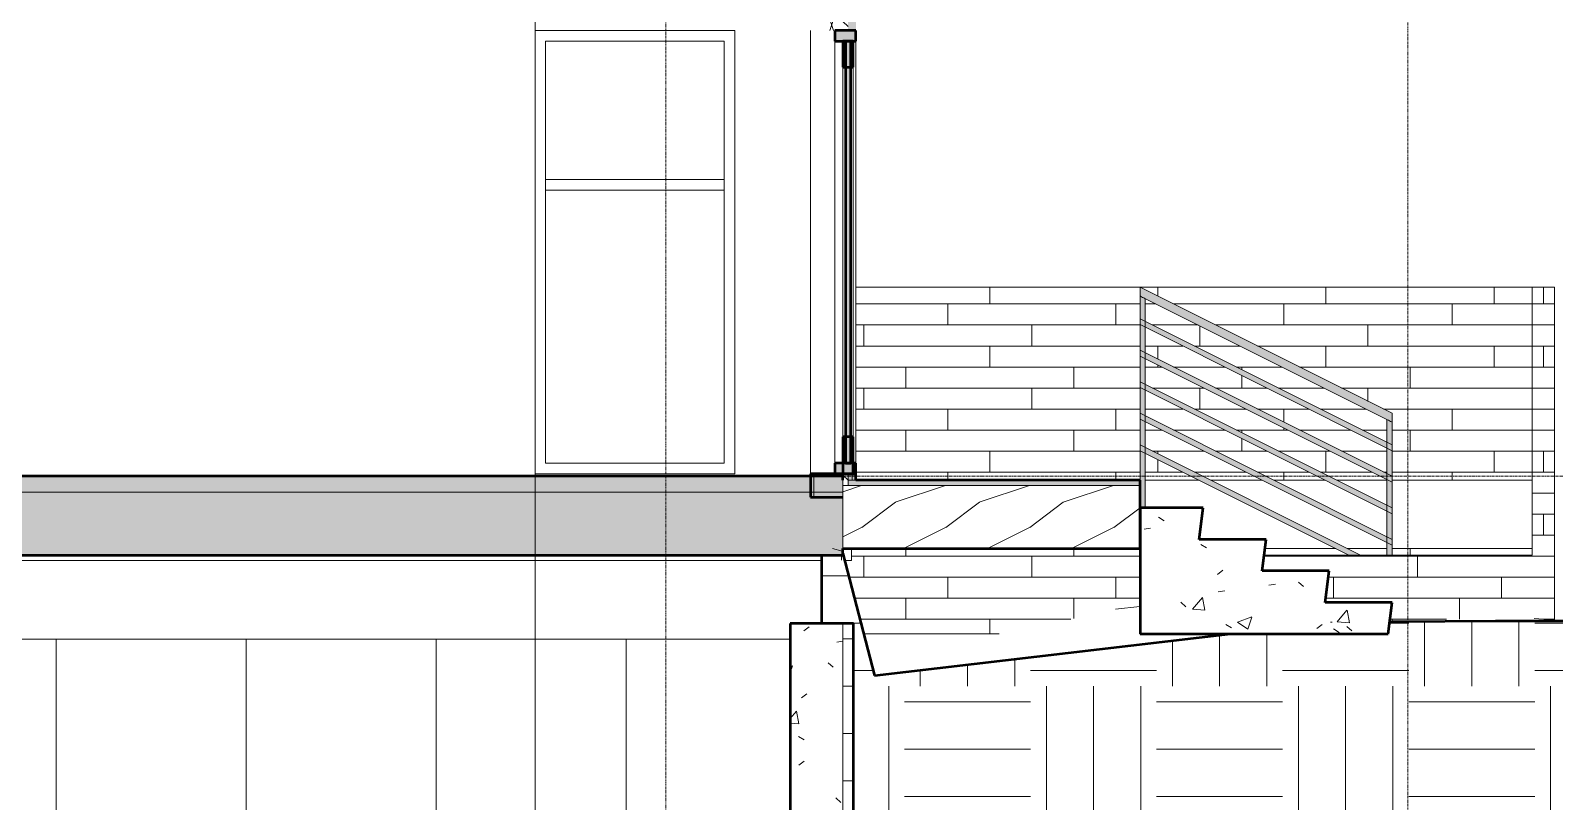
# Model space of a CAD drawing. Header units: inches. Extents: x 9661 to 16493, y -360 to 681.
# Drawn here: x 14634.7 to 14924.9, y -61.9 to 84.9 of the extents above; entities that cross this region are included whole.
import ezdxf

# ---------------------------------------------------------------- set-up
doc = ezdxf.new("R2010")
doc.units = ezdxf.units.IN
doc.header["$MEASUREMENT"] = 0
doc.linetypes.add('Dash Dot 3_16_', pattern=[0.3125, 0.1875, -0.0625, 0, -0.0625])
doc.linetypes.add('Grid Line 1_2_', pattern=[0.875, 0.5, -0.125, 0.125, -0.125])
for name, color, linetype, lineweight in [('0-4', 90, 'Continuous', 5), ('A-ANNO-SYMB-1', 150, 'Dash Dot 3_16_', 9), ('A-FLOR-3', 55, 'Continuous', 13), ('A-FLOR-4', 8, 'Continuous', 5), ('A-FLOR-9', 192, 'Continuous', 50), ('A-FLOR-HRAL', 11, 'Continuous', 9), ('A-FLOR-LEVL-1', 51, 'Grid Line 1_2_', 9), ('A-FLOR-MCUT', 51, 'Continuous', 13), ('A-FLOR-PATT-2', 8, 'Continuous', 9), ('A-GLAZ-1', 55, 'Continuous', 13), ('A-GLAZ-2', 254, 'Continuous', 13), ('A-GLAZ-3', 10, 'Continuous', 13), ('A-GLAZ-4', 151, 'Continuous', 50), ('A-WALL', 113, 'Continuous', 13), ('A-WALL-2', 55, 'Continuous', 13), ('A-WALL-5', 8, 'Continuous', 5), ('A-WALL-6', 254, 'Continuous', 13), ('A-WALL-8', 113, 'Continuous', 50), ('A-WALL-PATT-3', 135, 'Continuous', 9), ('A-WALL-PATT-5', 111, 'Continuous', 9), ('C-TOPO', 7, 'Continuous', 9), ('C-TOPO-1', 7, 'Continuous', 50), ('C-TOPO-2', 135, 'Continuous', 9), ('G-ANNO-SYMB-1', 111, 'Continuous', 9), ('S-FNDN-4', 32, 'Continuous', 50), ('S-STRS', 31, 'Continuous', 9), ('S-STRS-4', 31, 'Continuous', 50)]:
    doc.layers.add(name, color=color, linetype=linetype, lineweight=lineweight)
pattern_1 = [(0, (3257.106, 59.024), (24, 24), [24, -24]), (0, (3257.106, 68.024), (24, 24), [24, -24]), (0, (3257.106, 77.024), (24, 24), [24, -24]), (90, (3260.106, 80.024), (-24, 24), [24, -24]), (90, (3269.106, 80.024), (-24, 24), [24, -24]), (90, (3278.106, 80.024), (-24, 24), [24, -24])]
pattern_2 = [(0, (14922.7758, 0.8), (0, 4), []), (90, (14922.776, 0.8), (-8, 8), [4, -28]), (90, (14938.776, 4.8), (-8, 8), [4, -28])]
pattern_3 = [(50, (14217.158, 59.024), (27.5427, -2.4099), [2.88, -31.68]), (355, (14217.158, 59.024), (-5.32784, 28.88427), [2.304, -25.344]), (100.451, (14219.454, 58.823), (22.2153, 26.4739), [2.448, -26.924]), (46.184, (14217.158, 66.704), (40.9819, -6.3564), [4.32, -47.52]), (96.636, (14220.574, 66.175), (35.8907, 37.4062), [3.671, -40.386]), (351.184, (14217.158, 66.704), (35.891, 37.4062), [3.456, -38.016]), (21, (14220.998, 64.784), (22.92104, -15.46073), [2.88, -31.68]), (326, (14220.998, 64.784), (9.3435, 27.84574), [2.304, -25.344]), (71.451, (14222.908, 63.496), (32.26477, 12.3844), [2.448, -26.924]), (37.5, (14217.158, 59.024), (0.466855, 12.78271), [1.267, -23.77, 1.267, -24.461, -25.44]), (37.5, (14217.158, 59.024), (0.466855, 12.78271), [-50.765, 1.267, -24.173]), (7.5, (14217.158, 59.024), (10.10159, 15.14509), [1.267, -13.402, 1.267, -23.194, -9.696]), (7.5, (14217.158, 59.024), (10.10159, 15.14509), [-39.13, 1.267, -8.429]), (327.5, (14208.595, 59.024), (20.49916, -0.86578), [1.267, -8.333, 1.267, -28.685, -39.744]), (327.5, (14208.595, 59.024), (20.49916, -0.86578), [-39.552, 1.267, -38.477]), (317.5, (14204.755, 59.024), (22.39478, 3.8443), [1.267, -11.213, 1.267, -18.624, -28.224]), (317.5, (14204.755, 59.024), (22.39478, 3.8443), [-32.371, 1.267, -26.957])]

# ---------------------------------------------------------------- blocks, each defined once
blk = doc.blocks.new('CTR  - Topography_rvt-2-BUILDING SECTION - NORTH_SOUTH - LOOKING WEST')
at = {"layer": 'C-TOPO'}
h = blk.add_hatch(dxfattribs=at)
h.set_pattern_fill('FP_52', color=256, style=0, pattern_type=2)
h.set_pattern_definition(pattern_1)
h.paths.add_polyline_path([(3832.14, -206.49), (3933.92, -206.49), (3933.92, -27.7), (3933.46, -27.72), (3933.17, -30), (3903.15, -30), (3835.36, -37.94), (3829.32, -14.7), (3829.32, -15), (3825.32, -15), (3825.32, -28), (3831.32, -28.01), (3831.32, -158), (3837.32, -158), (3837.32, -170), (3825.32, -170), (3825.32, -206.49), (3830.11, -206.49)], flags=0)
h = blk.add_hatch(dxfattribs=at)
h.set_pattern_fill('FP_52', color=256, style=0, pattern_type=2)
h.set_pattern_definition(pattern_1)
h.paths.add_polyline_path([(4003.32, -206.49), (4064.23, -206.49), (4064.23, -29.13), (4025.45, -29.95), (3992.16, -30), (3968.27, -27.6), (3953.6, -27.6), (3933.92, -27.72), (3933.92, -206.49), (3997.35, -206.49)], flags=0)
at = {"layer": 'C-TOPO-1'}
for p, q in [((3829.32, -14.7), (3835.37, -37.94)), ((3933.46, -27.7), (3933.92, -27.7)), ((3934.11, -27.69), (3933.92, -27.7)), ((3934.35, -27.72), (3934.11, -27.69)), ((3953.6, -27.6), (3934.35, -27.72)), ((3968.27, -27.6), (3953.6, -27.6)), ((3835.37, -37.94), (3903.15, -30))]:
    blk.add_line(p, q, dxfattribs=at)
at = {"layer": 'C-TOPO-1', "flags": 128}
blk.add_lwpolyline([(3825.32, -28), (3825.32, -22.9), (3825.32, -15)], dxfattribs=at)
blk.add_lwpolyline([(3825.32, -28), (3825.32, -22.9), (3825.32, -15)], dxfattribs=at)
at = {"layer": 'C-TOPO-2'}
for p, q in [((3827.36, -13.75), (3829.21, -14.26)), ((3825.32, -22.9), (3825.32, -15)), ((3825.32, -22.9), (3825.32, -15)), ((3835.37, -37.94), (3829.32, -14.7)), ((3825.32, -28), (3825.32, -22.9)), ((3825.32, -28), (3825.32, -22.9)), ((3881.24, -25.27), (3885.85, -24.8)), ((3922.52, -27.75), (3922.18, -27.77)), ((3933.46, -27.7), (3933.92, -27.7)), ((3933.92, -27.25), (3933.92, -27.7)), ((3933.92, -27.25), (3933.92, -27.7)), ((3934.11, -27.69), (3933.92, -27.7)), ((3934.11, -27.69), (3934.35, -27.72)), ((3953.6, -27.6), (3934.35, -27.72)), ((3953.6, -27.6), (3968.27, -27.6)), ((3960.97, -27.05), (3968.27, -27.6)), ((3835.37, -37.94), (3903.15, -30))]:
    blk.add_line(p, q, dxfattribs=at)
blk = doc.blocks.new('CTR - 1st Phase - Common Walls_rvt-2-BUILDING SECTION - NORTH_SOUTH - LOOKING WEST')
at = {"layer": 'A-WALL-PATT-3'}
h = blk.add_hatch(dxfattribs=at)
h.set_pattern_fill('FP_53', color=256, style=0, pattern_type=2)
h.set_pattern_definition([(90, (3819.324, -152), (-36.188, 2e-15), [])])
h.paths.add_polyline_path([(3801.83, -152), (3819.32, -152), (3819.32, -31), (3493.32, -31), (3493.32, -51.21), (3492.54, -52), (3489.32, -52), (3489.32, -151.75), (3515.02, -151.75), (3515.02, -65), (3557.02, -65), (3557.02, -151.75), (3617.52, -151.75), (3617.52, -65), (3659.52, -65), (3659.52, -151.75), (3738.52, -151.75), (3738.52, -65), (3780.52, -65.04), (3780.52, -151.75), (3801.83, -151.75)], flags=0)
h.paths.add_polyline_path([(3144.82, -151.75), (3146.32, -151.75), (3146.32, -52), (3143.11, -52), (3142.32, -51.21), (3142.32, -31), (2839.32, -31), (2839.32, -51.21), (2838.54, -52), (2835.32, -52), (2835.32, -151.75), (2861.02, -151.75), (2861.02, -65), (2903.02, -65), (2903.02, -151.75), (2970.02, -151.75), (2970.02, -65), (3012.02, -65), (3012.02, -151.75), (3079.02, -151.75), (3079.02, -65), (3121.02, -65), (3121.02, -151.75), (3133.51, -151.75)], flags=0)
h.paths.add_polyline_path([(3162.32, -151.75), (3188.02, -151.75), (3188.02, -65), (3230.02, -65), (3230.02, -151.75), (3297.02, -151.75), (3297.02, -65), (3339.02, -65), (3339.02, -151.75), (3406.02, -151.75), (3406.02, -65), (3448.02, -65), (3448.02, -151.75), (3473.32, -151.75), (3473.32, -52), (3470.11, -52), (3469.32, -51.21), (3469.32, -31), (3166.32, -31), (3166.32, -51.21), (3165.54, -52), (3162.32, -52), (3162.32, -118.98)], flags=0)
blk = doc.blocks.new('_THE_ WINDOW _ DOOR - Door - 1st Floor-V34-BUILDING SECTION - NORTH_SOUTH - LOOKING WEST')
at = {"layer": 'A-GLAZ-2'}
h = blk.add_hatch(color=256, dxfattribs=at)
h.paths.add_polyline_path([(3831.32, 0.5), (3831.82, 0.5), (3831.82, 2.5), (3831.32, 2.5), (3831.32, 0.75)], flags=0)
h.paths.add_polyline_path([(3829.32, 0.5), (3829.32, 2.5), (3827.82, 2.5), (3827.82, 0.5), (3829.19, 0.5)], flags=0)
h.paths.add_polyline_path([(3831.01, 82.87), (3831.82, 82.87), (3831.82, 84.87), (3827.82, 84.87), (3827.82, 82.87), (3830.82, 82.87)], flags=0)
h = blk.add_hatch(color=256, dxfattribs=at)
h.paths.add_polyline_path([(3830.82, 0.5), (3831.32, 0.5), (3831.32, 7.5), (3830.82, 7.5), (3830.81, 2.5), (3829.82, 2.5), (3829.82, 7.5), (3829.32, 7.5), (3829.32, 0.5), (3830.81, 0.5)], flags=0)
h.paths.add_polyline_path([(3829.32, 77.87), (3829.82, 77.87), (3829.82, 82.87), (3829.32, 82.87)], flags=0)
h.paths.add_polyline_path([(3831.32, 77.87), (3831.32, 82.87), (3830.82, 82.87), (3830.82, 77.87)], flags=0)
at = {"layer": 'A-GLAZ-3'}
blk.add_hatch(color=256, dxfattribs=at).paths.add_polyline_path([(3830.81, 2.5), (3830.82, 2.5), (3830.82, 82.87), (3829.82, 82.87), (3829.82, 2.5)], flags=0)
at = {"layer": 'A-GLAZ-1'}
for p, q in [((3827.82, 2.5), (3827.82, 82.87)), ((3831.82, 82.87), (3831.82, 2.5)), ((3829.32, 7.5), (3829.32, 77.87)), ((3831.32, 77.87), (3831.32, 7.5))]:
    blk.add_line(p, q, dxfattribs=at)
at = {"layer": 'A-GLAZ-4'}
for p, q in [((3827.82, 84.87), (3827.82, 82.87)), ((3831.82, 84.87), (3827.82, 84.87)), ((3831.82, 82.87), (3831.82, 84.87)), ((3827.82, 82.87), (3831.82, 82.87)), ((3831.32, 82.87), (3829.32, 82.87)), ((3829.32, 82.87), (3829.32, 77.87)), ((3830.82, 82.87), (3829.82, 82.87)), ((3829.82, 82.87), (3829.82, 2.5)), ((3830.82, 2.5), (3830.82, 82.87)), ((3831.32, 77.87), (3831.32, 82.87)), ((3829.32, 77.87), (3831.32, 77.87)), ((3831.32, 7.5), (3829.32, 7.5)), ((3829.32, 7.5), (3829.32, 0.5)), ((3831.32, 0.5), (3831.32, 7.5)), ((3827.82, 2.5), (3827.82, 0.5)), ((3831.82, 2.5), (3827.82, 2.5)), ((3827.82, 0.5), (3831.82, 0.5)), ((3829.32, 0.5), (3831.32, 0.5)), ((3829.82, 2.5), (3830.82, 2.5)), ((3831.82, 0.5), (3831.82, 2.5))]:
    blk.add_line(p, q, dxfattribs=at)
blk = doc.blocks.new('_THE_ WINDOW _ DOOR - Window - 1st Floor-2480458-BUILDING SECTION - NORTH_SOUTH - LOOKING WEST')
at = {"layer": 'A-GLAZ-1'}
for p, q in [((3369.4, 82.87), (3403.42, 82.87)), ((3369.4, 2.5), (3369.4, 82.87)), ((3403.42, 82.87), (3403.42, 2.5)), ((3369.4, 56.5), (3369.4, 54.5)), ((3403.42, 56.5), (3369.4, 56.5)), ((3403.42, 54.5), (3403.42, 56.5)), ((3369.4, 54.5), (3403.42, 54.5)), ((3403.42, 2.5), (3369.4, 2.5))]:
    blk.add_line(p, q, dxfattribs=at)
blk = doc.blocks.new('Railing - 1_-1411118-BUILDING SECTION - NORTH_SOUTH - LOOKING WEST')
at = {"layer": 'A-FLOR-HRAL'}
h = blk.add_hatch(color=256, dxfattribs=at)
h.paths.add_polyline_path([(3885.94, -6), (3886.42, -6), (3886.42, 5.19), (3886.35, 5.08), (3886.14, 5.01), (3885.95, 4.89), (3885.93, 4.88), (3885.92, -6)], flags=0)
h.paths.add_polyline_path([(3886.42, 5.19), (3886.42, 11.19), (3886.33, 11.08), (3886.11, 10.99), (3885.95, 10.89), (3885.93, 10.88), (3885.95, 5.97), (3886.13, 5.67), (3886.42, 5.19)], flags=0)
h.paths.add_polyline_path([(3886.42, 11.19), (3886.42, 17.19), (3886.3, 17.08), (3886.17, 17.03), (3885.93, 16.88), (3885.97, 11.93), (3886.42, 11.19)], flags=0)
h.paths.add_polyline_path([(3886.42, 17.19), (3886.42, 23.19), (3886.35, 23.08), (3886.17, 23.03), (3885.93, 22.88), (3885.97, 17.93), (3886.42, 17.19)], flags=0)
h.paths.add_polyline_path([(3886.42, 23.19), (3886.42, 29.19), (3886.35, 29.08), (3886.17, 29.03), (3885.93, 28.88), (3885.97, 23.93), (3886.42, 23.19)], flags=0)
h.paths.add_polyline_path([(3886.42, 29.19), (3886.42, 34.07), (3885.94, 34.32), (3885.98, 29.93), (3886.42, 29.19)], flags=0)
h = blk.add_hatch(color=256, dxfattribs=at)
h.paths.add_polyline_path([(3886.92, -6), (3886.89, 4.42), (3886.71, 4.72), (3886.42, 5.19), (3886.42, -6), (3886.91, -6)], flags=0)
h.paths.add_polyline_path([(3886.42, 5.19), (3886.5, 5.3), (3886.71, 5.38), (3886.89, 5.5), (3886.92, 5.53), (3886.88, 10.45), (3886.42, 11.05), (3886.42, 5.19)], flags=0)
h.paths.add_polyline_path([(3886.42, 11.19), (3886.52, 11.3), (3886.74, 11.39), (3886.9, 11.49), (3886.92, 11.5), (3886.89, 16.44), (3886.42, 17.05), (3886.42, 11.19)], flags=0)
h.paths.add_polyline_path([(3886.42, 17.19), (3886.55, 17.3), (3886.67, 17.35), (3886.92, 17.5), (3886.9, 22.43), (3886.42, 23.05), (3886.42, 17.19)], flags=0)
h.paths.add_polyline_path([(3886.42, 23.19), (3886.5, 23.3), (3886.67, 23.36), (3886.91, 23.5), (3886.88, 28.45), (3886.5, 29.01), (3886.42, 29.19), (3886.42, 23.19)], flags=0)
h.paths.add_polyline_path([(3886.42, 29.19), (3886.5, 29.3), (3886.67, 29.36), (3886.91, 29.51), (3886.91, 33.83), (3886.42, 34.07), (3886.42, 29.19)], flags=0)
for p, q in [((3885.92, 34.32), (3885.92, -0.75)), ((3886.92, -6), (3886.92, 33.82))]:
    blk.add_line(p, q, dxfattribs=at)
at = {"layer": 'A-FLOR-HRAL', "flags": 128}
for points in [[(3886.42, 34.07), (3886.21, 34.18), (3886.03, 34.27), (3885.94, 34.32)], [(3886.92, 33.82), (3886.91, 33.83), (3886.81, 33.88), (3886.64, 33.96), (3886.42, 34.07)]]:
    blk.add_lwpolyline(points, dxfattribs=at)
blk = doc.blocks.new('Railing - 1_-1411116-BUILDING SECTION - NORTH_SOUTH - LOOKING WEST')
at = {"layer": 'A-FLOR-HRAL'}
h = blk.add_hatch(color=256, dxfattribs=at)
h.paths.add_polyline_path([(3932.93, -15), (3933.42, -15), (3933.42, -12.31), (3933.35, -12.42), (3933.13, -12.5), (3932.95, -12.61), (3932.93, -12.62), (3932.93, -13.75)], flags=0)
h.paths.add_polyline_path([(3933.42, -12.31), (3933.42, -6.31), (3933.31, -6.42), (3933.17, -6.47), (3932.93, -6.62), (3932.97, -11.58), (3933.35, -12.13)], flags=0)
h.paths.add_polyline_path([(3933.42, -6.31), (3933.42, -0.31), (3933.32, -0.41), (3933.17, -0.47), (3932.93, -0.62), (3932.96, -5.56), (3933.35, -6.13)], flags=0)
h.paths.add_polyline_path([(3933.42, -0.31), (3933.42, 5.69), (3933.35, 5.58), (3933.17, 5.53), (3932.93, 5.38), (3932.95, 0.46), (3933.38, -0.2)], flags=0)
h.paths.add_polyline_path([(3933.42, 5.69), (3933.42, 10.57), (3932.94, 10.82), (3932.94, 6.47), (3933.35, 5.87)], flags=0)
h = blk.add_hatch(color=256, dxfattribs=at)
h.paths.add_polyline_path([(3933.71, -15), (3933.92, -15), (3933.88, -13.04), (3933.72, -12.79), (3933.42, -12.31), (3933.42, -15), (3933.67, -15)], flags=0)
h.paths.add_polyline_path([(3933.42, -12.31), (3933.5, -12.2), (3933.72, -12.12), (3933.9, -12), (3933.92, -12), (3933.88, -7.04), (3933.42, -6.46), (3933.42, -12.17)], flags=0)
h.paths.add_polyline_path([(3933.42, -6.31), (3933.54, -6.2), (3933.72, -6.11), (3933.92, -6), (3933.87, -1.04), (3933.42, -0.46), (3933.42, -6.17)], flags=0)
h.paths.add_polyline_path([(3933.42, -0.31), (3933.54, -0.2), (3933.67, -0.15), (3933.91, 0), (3933.87, 4.96), (3933.42, 5.54), (3933.42, -0.2)], flags=0)
h.paths.add_polyline_path([(3933.42, 5.69), (3933.5, 5.8), (3933.67, 5.86), (3933.91, 6.01), (3933.91, 10.33), (3933.42, 10.57), (3933.42, 5.83)], flags=0)
for p, q in [((3932.92, 10.82), (3932.92, -15)), ((3933.92, -15), (3933.92, 10.32))]:
    blk.add_line(p, q, dxfattribs=at)
at = {"layer": 'A-FLOR-HRAL', "flags": 128}
for points in [[(3933.42, 10.57), (3933.21, 10.68), (3933.03, 10.77), (3932.94, 10.82)], [(3933.92, 10.32), (3933.91, 10.33), (3933.81, 10.38), (3933.64, 10.46), (3933.42, 10.57)]]:
    blk.add_lwpolyline(points, dxfattribs=at)
blk = doc.blocks.new('Railing - Railing-1951191-BUILDING SECTION - NORTH_SOUTH - LOOKING WEST')
at = {"layer": 'A-FLOR-HRAL'}
h = blk.add_hatch(color=256, dxfattribs=at)
h.paths.add_polyline_path([(3933.42, 5.69), (3933.35, 5.87), (3933.17, 6.11), (3932.91, 6.51), (3886.9, 29.49), (3886.66, 29.35), (3886.62, 29.31), (3886.5, 29.3), (3886.42, 29.19), (3886.29, 29.44), (3886.17, 29.61), (3885.92, 29.95), (3885.92, 29.44), (3933.4, 5.7)], flags=0)
h.paths.add_polyline_path([(3933.92, 5.44), (3933.9, 5.99), (3933.66, 5.85), (3933.61, 5.81), (3933.5, 5.8), (3933.45, 5.68), (3933.75, 5.53)], flags=0)
h = blk.add_hatch(color=256, dxfattribs=at)
h.paths.add_polyline_path([(3886.42, 29.19), (3885.92, 29.44), (3885.96, 28.9), (3886.18, 29.03), (3886.23, 29.07), (3886.35, 29.08)], flags=0)
h.paths.add_polyline_path([(3933.92, 4.88), (3933.92, 5.44), (3886.42, 29.19), (3886.5, 29.01), (3886.67, 28.78), (3886.94, 28.37), (3932.94, 5.39), (3933.18, 5.53), (3933.24, 5.57), (3933.35, 5.59), (3933.42, 5.69), (3933.5, 5.51), (3933.72, 5.19), (3933.91, 4.89)], flags=0)
h = blk.add_hatch(color=256, dxfattribs=at)
h.paths.add_polyline_path([(3933.42, -0.31), (3933.27, -0.04), (3933.08, 0.26), (3932.91, 0.51), (3886.9, 23.49), (3886.67, 23.35), (3886.64, 23.32), (3886.5, 23.3), (3886.42, 23.19), (3886.26, 23.47), (3886.07, 23.77), (3885.92, 23.93), (3885.92, 23.44), (3933.4, -0.3)], flags=0)
h.paths.add_polyline_path([(3933.92, -0.56), (3933.89, -0.02), (3933.5, -0.2), (3933.45, -0.32), (3933.72, -0.46)], flags=0)
h = blk.add_hatch(color=256, dxfattribs=at)
h.paths.add_polyline_path([(3886.42, 23.19), (3885.92, 23.44), (3885.96, 22.9), (3886.35, 23.08)], flags=0)
h.paths.add_polyline_path([(3933.92, -1.12), (3933.92, -0.56), (3886.42, 23.19), (3886.58, 22.92), (3886.77, 22.61), (3886.94, 22.38), (3932.95, -0.6), (3933.35, -0.42), (3933.42, -0.31), (3933.57, -0.57), (3933.77, -0.88), (3933.92, -1.11)], flags=0)
h = blk.add_hatch(color=256, dxfattribs=at)
h.paths.add_polyline_path([(3933.42, -6.31), (3933.31, -6.09), (3933.08, -5.74), (3932.91, -5.5), (3886.89, 17.48), (3886.5, 17.3), (3886.42, 17.19), (3886.29, 17.44), (3886.08, 17.76), (3885.92, 17.93), (3885.92, 17.44), (3933.41, -6.3)], flags=0)
h.paths.add_polyline_path([(3933.92, -6.56), (3933.89, -6.02), (3933.5, -6.2), (3933.44, -6.32), (3933.72, -6.46)], flags=0)
h = blk.add_hatch(color=256, dxfattribs=at)
h.paths.add_polyline_path([(3886.42, 17.19), (3885.92, 17.44), (3885.96, 16.9), (3886.35, 17.08)], flags=0)
h.paths.add_polyline_path([(3933.92, -7.12), (3933.92, -6.56), (3886.42, 17.19), (3886.55, 16.95), (3886.76, 16.63), (3886.93, 16.38), (3932.96, -6.6), (3933.35, -6.41), (3933.42, -6.31), (3933.56, -6.56), (3933.76, -6.87), (3933.92, -7.11)], flags=0)
h = blk.add_hatch(color=256, dxfattribs=at)
h.paths.add_polyline_path([(3933.42, -12.31), (3933.35, -12.13), (3933.03, -11.67), (3932.92, -11.5), (3886.88, 11.47), (3886.47, 11.26), (3886.42, 11.19), (3886.29, 11.44), (3886.03, 11.83), (3885.92, 11.93), (3885.92, 11.44), (3933.41, -12.3)], flags=0)
h.paths.add_polyline_path([(3933.92, -12.56), (3933.9, -12), (3933.81, -12.06), (3933.67, -12.15), (3933.64, -12.17), (3933.5, -12.2), (3933.43, -12.31), (3933.72, -12.46)], flags=0)
h = blk.add_hatch(color=256, dxfattribs=at)
h.paths.add_polyline_path([(3886.42, 11.19), (3885.92, 11.44), (3885.95, 10.89), (3886.06, 10.96), (3886.18, 11.03), (3886.21, 11.05), (3886.35, 11.08)], flags=0)
h.paths.add_polyline_path([(3933.92, -13.12), (3933.92, -12.56), (3886.42, 11.19), (3886.52, 10.99), (3886.81, 10.55), (3886.93, 10.38), (3932.95, -12.61), (3933.03, -12.56), (3933.18, -12.47), (3933.21, -12.45), (3933.35, -12.41), (3933.42, -12.31), (3933.55, -12.56), (3933.82, -12.95), (3933.92, -13.12)], flags=0)
blk.add_hatch(color=256, dxfattribs=at).paths.add_polyline_path([(3927.92, -15), (3927.92, -15), (3886.89, 5.5), (3886.81, 5.44), (3886.67, 5.35), (3886.64, 5.33), (3886.48, 5.28), (3886.42, 5.19), (3886.29, 5.44), (3886.03, 5.84), (3885.92, 5.93), (3885.92, 5.44), (3926.81, -15), (3927.89, -15)], flags=0)
h = blk.add_hatch(color=256, dxfattribs=at)
h.paths.add_polyline_path([(3886.42, 5.19), (3885.92, 5.44), (3885.97, 4.9), (3886.03, 4.94), (3886.18, 5.04), (3886.21, 5.05), (3886.36, 5.1)], flags=0)
h.paths.add_polyline_path([(3926.52, -15), (3926.81, -15), (3886.42, 5.19), (3886.5, 5.01), (3886.81, 4.55), (3886.93, 4.38), (3925.73, -15), (3926.47, -15)], flags=0)
for p, q in [((3933.92, 6), (3885.92, 30)), ((3885.92, 28.88), (3933.92, 4.88)), ((3933.92, 0), (3885.92, 24)), ((3885.92, 22.88), (3933.92, -1.12)), ((3933.92, -6), (3885.92, 18)), ((3885.92, 16.88), (3933.92, -7.12)), ((3933.92, -12), (3885.92, 12)), ((3885.92, 10.88), (3933.92, -13.12)), ((3927.92, -15), (3885.92, 6)), ((3885.92, 4.88), (3925.69, -15))]:
    blk.add_line(p, q, dxfattribs=at)
at = {"layer": 'A-FLOR-HRAL', "flags": 128}
for points in [[(3885.92, 29.44), (3885.92, 29.59), (3885.92, 29.72), (3885.92, 29.84), (3885.92, 29.93), (3885.92, 29.98), (3885.92, 30)], [(3885.92, 28.88), (3885.92, 28.9), (3885.92, 28.96), (3885.92, 29.05), (3885.92, 29.16), (3885.92, 29.3), (3885.92, 29.44)], [(3885.92, 23.44), (3885.92, 23.59), (3885.92, 23.72), (3885.92, 23.84), (3885.92, 23.93), (3885.92, 23.98), (3885.92, 24)], [(3885.92, 22.88), (3885.92, 22.9), (3885.92, 22.96), (3885.92, 23.05), (3885.92, 23.16), (3885.92, 23.3), (3885.92, 23.44)], [(3885.92, 17.44), (3885.92, 17.59), (3885.92, 17.72), (3885.92, 17.84), (3885.92, 17.93), (3885.92, 17.98), (3885.92, 18)], [(3885.92, 16.88), (3885.92, 16.9), (3885.92, 16.96), (3885.92, 17.05), (3885.92, 17.16), (3885.92, 17.3), (3885.92, 17.44)], [(3885.92, 11.44), (3885.92, 11.59), (3885.92, 11.72), (3885.92, 11.84), (3885.92, 11.93), (3885.92, 11.98), (3885.92, 12)], [(3885.92, 10.88), (3885.92, 10.9), (3885.92, 10.96), (3885.92, 11.05), (3885.92, 11.16), (3885.92, 11.3), (3885.92, 11.44)], [(3885.92, 5.44), (3885.92, 5.59), (3885.92, 5.72), (3885.92, 5.84), (3885.92, 5.93), (3885.92, 5.98), (3885.92, 6)], [(3933.92, 6), (3933.92, 5.98), (3933.92, 5.93), (3933.92, 5.84), (3933.92, 5.72), (3933.92, 5.59), (3933.92, 5.44)], [(3885.92, 4.88), (3885.92, 4.9), (3885.92, 4.96), (3885.92, 5.05), (3885.92, 5.16), (3885.92, 5.3), (3885.92, 5.44)], [(3933.92, 5.44), (3933.92, 5.3), (3933.92, 5.16), (3933.92, 5.05), (3933.92, 4.96), (3933.92, 4.9), (3933.92, 4.88)], [(3933.92, 0), (3933.92, -0.02), (3933.92, -0.07), (3933.92, -0.16), (3933.92, -0.28), (3933.92, -0.41), (3933.92, -0.56)], [(3933.92, -0.56), (3933.92, -0.7), (3933.92, -0.84), (3933.92, -0.95), (3933.92, -1.04), (3933.92, -1.1), (3933.92, -1.12)], [(3933.92, -6), (3933.92, -6.02), (3933.92, -6.07), (3933.92, -6.16), (3933.92, -6.28), (3933.92, -6.41), (3933.92, -6.56)], [(3933.92, -6.56), (3933.92, -6.7), (3933.92, -6.84), (3933.92, -6.95), (3933.92, -7.04), (3933.92, -7.1), (3933.92, -7.12)], [(3933.92, -12), (3933.92, -12.02), (3933.92, -12.07), (3933.92, -12.16), (3933.92, -12.28), (3933.92, -12.41), (3933.92, -12.56)], [(3933.92, -12.56), (3933.92, -12.7), (3933.92, -12.84), (3933.92, -12.95), (3933.92, -13.04), (3933.92, -13.1), (3933.92, -13.12)]]:
    blk.add_lwpolyline(points, dxfattribs=at)
for name in ['Railing - 1_-1411118-BUILDING SECTION - NORTH_SOUTH - LOOKING WEST', 'Railing - 1_-1411116-BUILDING SECTION - NORTH_SOUTH - LOOKING WEST']:
    blk.add_blockref(name, (0, 0))
blk = doc.blocks.new('Top Rail Type - Top Rail_Internal_-1951208-BUILDING SECTION - NORTH_SOUTH - LOOKING WEST')
at = {"layer": 'A-FLOR-HRAL'}
for points in [[(3933.92, 11.16), (3933.92, 12), (3885.92, 35.97), (3885.92, 35.16), (3933.73, 11.26)], [(3933.92, 10.32), (3933.92, 11.16), (3885.92, 35.16), (3885.94, 34.32), (3933.91, 10.33)]]:
    blk.add_hatch(color=256, dxfattribs=at).paths.add_polyline_path(points, flags=0)
for p, q in [((3933.92, 12), (3885.92, 36)), ((3885.92, 34.32), (3933.92, 10.32))]:
    blk.add_line(p, q, dxfattribs=at)
at = {"layer": 'A-FLOR-HRAL', "flags": 128}
for points in [[(3885.92, 35.16), (3885.92, 35.38), (3885.92, 35.58), (3885.92, 35.75), (3885.92, 35.89), (3885.92, 35.97), (3885.92, 36)], [(3885.92, 34.32), (3885.92, 34.35), (3885.92, 34.44), (3885.92, 34.57), (3885.92, 34.74), (3885.92, 34.94), (3885.92, 35.16)], [(3933.92, 12), (3933.92, 11.97), (3933.92, 11.89), (3933.92, 11.75), (3933.92, 11.58), (3933.92, 11.38), (3933.92, 11.16)], [(3933.92, 11.16), (3933.92, 10.94), (3933.92, 10.74), (3933.92, 10.57), (3933.92, 10.44), (3933.92, 10.35), (3933.92, 10.32)]]:
    blk.add_lwpolyline(points, dxfattribs=at)

msp = doc.modelspace()

# ---------------------------------------------------------------- hatches: boundary and pattern name
at = {"layer": 'A-FLOR-4'}
msp.add_hatch(color=256, dxfattribs=at).paths.add_polyline_path([(14845.9755, -1.75), (14845.9755, -0.75), (14790.3755, -0.75), (14790.3755, -1.75), (14845.9005, -1.75)], flags=0)
at = {"layer": 'A-FLOR-PATT-2'}
h = msp.add_hatch(dxfattribs=at)
h.set_pattern_fill('FP_48', color=256, style=0, pattern_type=2)
h.set_pattern_definition([(0, (14217.1578, 59.024), (15.36, 3.84), [1.267, -10.253, 1.267, -10.253, -61.44]), (0, (14217.1578, 59.024), (15.36, 3.84), [-23.04, 1.267, -21.773, 1.267, -10.253, -26.88]), (0, (14217.1578, 59.024), (15.36, 3.84), [-57.6, 1.267, -6.413, 1.267, -17.933]), (120, (14222.9178, 60.944), (-11.005538, 11.38215), [1.267, -10.253, 1.267, -10.253, -61.44]), (120, (14222.9178, 60.944), (-11.005538, 11.38215), [-23.04, 1.267, -21.773, 1.267, -10.253, -26.88]), (120, (14222.9178, 60.944), (-11.005538, 11.38215), [-57.6, 1.267, -6.413, 1.267, -17.933]), (240, (14224.8378, 68.624), (-4.354462, -15.22215), [1.267, -10.253, 1.267, -10.253, -61.44]), (240, (14224.8378, 68.624), (-4.354462, -15.22215), [-23.04, 1.267, -21.773, 1.267, -10.253, -26.88]), (240, (14224.8378, 68.624), (-4.354462, -15.22215), [-57.6, 1.267, -6.413, 1.267, -17.933])])
h.paths.add_polyline_path([(13724.87, -3), (14789.3755, -3), (14789.3755, 0), (13059.3755, 0), (13059.3755, -3), (13691.353, -3)], flags=0)
h = msp.add_hatch(dxfattribs=at)
h.set_pattern_fill('FP_55', color=256, style=0, pattern_type=2)
h.set_pattern_definition([(216.87, (14223.5558, 75.018), (47.980943, 31.987086), [7.997, -71.971]), (206.565, (14233.152, 70.22), (-15.99371, -15.99413), [17.881, -17.881]), (198.435, (14233.152, 62.223), (-31.98674, -15.99388), [10.115, -40.461])])
h.paths.add_polyline_path([(14790.7519, -13.75), (14845.9755, -13.75), (14845.9755, -1.75), (14789.3755, -1.75), (14789.3755, -13.75)], flags=0)
h = msp.add_hatch(dxfattribs=at)
h.set_pattern_fill('FP_68', color=256, style=0, pattern_type=2)
h.set_pattern_definition(pattern_3)
h.paths.add_polyline_path([(13795.3755, -15), (14789.3755, -15), (14789.3755, -3), (14495.761, -3), (13672.3755, -3), (13672.3755, -3.1614), (13664.3755, -3.1626), (13664.3755, -3), (13059.3755, -3), (13059.3755, -15), (13791.904, -15)], flags=0)
at = {"layer": 'A-WALL-5'}
h = msp.add_hatch(color=256, dxfattribs=at)
h.paths.add_polyline_path([(14791.1255, -0.75), (14791.1255, 0.5), (14790.3755, 0.5), (14790.3755, -0.75), (14791.0468, -0.75)], flags=0)
h.paths.add_polyline_path([(14791.1255, 84.875), (14791.1255, 109.875), (14790.3755, 109.875), (14790.3755, 84.875)], flags=0)
at = {"layer": 'A-WALL-6'}
h = msp.add_hatch(color=256, dxfattribs=at)
h.paths.add_polyline_path([(14791.1255, -0.75), (14791.8755, -0.75), (14791.8755, 0.5), (14791.1255, 0.5), (14791.1255, -0.2601)], flags=0)
h.paths.add_polyline_path([(14791.8755, 84.875), (14791.8755, 109.875), (14791.1255, 109.875), (14791.1255, 84.875)], flags=0)
at = {"layer": 'A-WALL-PATT-3'}
h = msp.add_hatch(dxfattribs=at)
h.set_pattern_fill('FP_58', color=256, style=0, pattern_type=2)
h.set_pattern_definition([(0, (14785.3758, 0.8), (0, 4), []), (90, (14785.376, 0.8), (-8, 8), [4, -28]), (90, (14801.376, 4.8), (-8, 8), [4, -28])])
h.paths.add_polyline_path([(14795.4169, -30), (14819.1519, -30), (14837.9612, -26.1396), (14841.7567, -25.2231), (14845.9005, -24.7958), (14845.9005, -15), (14845.9755, -15), (14845.9755, -13.75), (14791.0468, -13.75), (14791.0468, -16), (14789.7128, -16), (14793.3519, -30)], flags=0)
h.paths.add_polyline_path([(14897.7776, -15), (14920.6505, -15), (14920.6505, -13.75), (14893.9718, -13.75), (14893.9755, -15)], flags=0)
h.paths.add_polyline_path([(14889.5857, -15), (14892.9788, -15), (14892.9755, -13.75), (14885.4755, -13.75), (14887.9755, -15)], flags=0)
h.paths.add_polyline_path([(14881.2065, -15), (14885.7395, -15), (14883.2395, -13.75), (14869.7568, -13.75), (14869.6005, -15), (14869.9755, -15)], flags=0)
h.paths.add_polyline_path([(14845.9755, 36), (14893.9755, 11.9714), (14893.9755, -0.75), (14920.6505, -0.75), (14920.6505, 36), (14847.6895, 36)], flags=0)
h.paths.add_polyline_path([(14791.8755, -0.75), (14845.9772, -0.75), (14845.9755, 36), (14791.8755, 36), (14791.8755, -0.2012)], flags=0)
h.paths.add_polyline_path([(14875.7113, -0.75), (14881.2065, -0.7335), (14846.9685, 16.3855), (14846.9755, 11.5), (14871.4755, -0.75), (14875.6235, -0.75)], flags=0)
h.paths.add_polyline_path([(14857.2395, -0.75), (14846.9723, 4.3836), (14846.9755, -0.75), (14847.6895, -0.75)], flags=0)
h.paths.add_polyline_path([(14859.4755, -0.75), (14869.2395, -0.75), (14846.9704, 10.3845), (14846.9755, 5.5), (14858.3779, -0.2012)], flags=0)
h.paths.add_polyline_path([(14883.4755, -0.75), (14892.9839, -0.75), (14892.9755, -0.618), (14846.9666, 22.3864), (14846.9755, 17.5), (14882.3779, -0.2012)], flags=0)
h.paths.add_polyline_path([(14892.9843, 0.4956), (14892.9755, 5.382), (14846.9647, 28.3874), (14846.9755, 23.5), (14892.9755, 0.5)], flags=0)
h.paths.add_polyline_path([(14892.9865, 6.4945), (14892.9755, 10.8229), (14846.963, 33.8292), (14846.9755, 29.5), (14892.9755, 6.5)], flags=0)
h = msp.add_hatch(dxfattribs=at)
h.set_pattern_fill('FP_57', color=256, style=0, pattern_type=2)
h.set_pattern_definition(pattern_2)
h.paths.add_polyline_path([(14924.9005, -27.3425), (14924.9005, 36), (14920.6505, 36), (14920.6505, -27.1144), (14921.8638, -27.1144), (14924.1312, -27.2847)], flags=0)
h = msp.add_hatch(dxfattribs=at)
h.set_pattern_fill('FP_57', color=256, style=0, pattern_type=2)
h.set_pattern_definition(pattern_2)
h.paths.add_polyline_path([(14845.9005, -30), (14845.9755, -30), (14845.9755, -15), (14845.9005, -15), (14845.9005, -27.7687)], flags=0)
h.paths.add_polyline_path([(14894.1096, -27.2577), (14920.6505, -27.0933), (14920.6505, -15), (14869.6005, -15), (14869.2255, -18), (14881.9731, -18.019), (14881.2255, -24), (14893.9754, -24.0012), (14893.5689, -27.2532), (14894.0353, -27.2503)], flags=0)
at = {"layer": 'A-WALL-PATT-5'}
h = msp.add_hatch(dxfattribs=at)
h.set_pattern_fill('FP_50', color=256, style=0, pattern_type=2)
h.set_pattern_definition([(161.57, (14217.6378, 59.504), (-3.8399538, -1.54e-05), [0, -27.322, 3.034, 0]), (18.43, (14216.6778, 59.504), (-3.8399538, 1.54e-05), [0, -27.322, 3.034, 0]), (108.43, (14217.6378, 59.504), (1.919622, -9.6005246), [9.106, -21.25]), (71.57, (14216.6778, 59.504), (1.919622, 9.6005246), [9.106, -21.25])])
h.paths.add_polyline_path([(14789.2939, 0), (14789.3755, 0), (14789.3755, 0.5), (14783.8755, 0.5), (14783.8755, 0), (14787.8755, 0)], flags=0)
h.paths.add_polyline_path([(14789.3755, 84.875), (14789.3755, 109.875), (14783.8755, 109.875), (14783.8755, 84.875)], flags=0)
h = msp.add_hatch(dxfattribs=at)
h.set_pattern_fill('FP_49', color=256, style=0, pattern_type=2)
h.set_pattern_definition([(0, (14217.158, 59.024), (0, 4.798), []), (315, (14217.1578, 59.024), (4.798427, 0), [6.786, -6.786]), (45, (14217.1578, 59.024), (4.798427, 0), [6.786, -6.786])])
h.paths.add_polyline_path([(14789.3755, -1.75), (14790.3755, -1.75), (14790.3755, 0.5), (14789.3755, 0.5), (14789.3755, -0.75)], flags=0)
h.paths.add_polyline_path([(14789.3755, 84.875), (14790.3755, 84.875), (14790.3402, 109.875), (14789.3755, 109.875), (14789.3755, 91.4838)], flags=0)
h = msp.add_hatch(dxfattribs=at)
h.set_pattern_fill('FP_68', color=256, style=0, pattern_type=2)
h.set_pattern_definition(pattern_3)
h.paths.add_polyline_path([(14785.3755, -158), (14789.3755, -158), (14789.3755, -28), (14779.3755, -28), (14779.3755, -158)], flags=0)
h = msp.add_hatch(dxfattribs=at)
h.set_pattern_fill('FP_56', color=256, style=0, pattern_type=2)
h.set_pattern_definition([(0, (14217.158, 59.024), (0, 9), []), (90, (14217.158, 59.024), (-9, 6e-16), [])])
h.paths.add_polyline_path([(14791.3755, -158), (14791.3705, -28), (14789.3755, -28), (14789.3755, -158)], flags=0)
at = {"layer": 'S-STRS'}
h = msp.add_hatch(dxfattribs=at)
h.set_pattern_fill('FP_68', color=256, style=0, pattern_type=2)
h.set_pattern_definition(pattern_3)
h.paths.add_polyline_path([(14845.9755, -30), (14893.2255, -30), (14893.9754, -24), (14881.2255, -24), (14881.9755, -18), (14869.2255, -18), (14869.9755, -12), (14857.2255, -12), (14857.9755, -6), (14845.9755, -6), (14845.9755, -27.7687)], flags=0)

# ---------------------------------------------------------------- linework, layer by layer
at = {"layer": 'A-ANNO-SYMB-1'}
for p, q in [((14755.6484, 423.9366), (14755.6484, -139.7684)), ((14896.9502, -139.7684), (14896.9502, 423.9366))]:
    msp.add_line(p, q, dxfattribs=at)
at = {"layer": 'A-FLOR-3'}
for p, q in [((14846.9739, -0.75), (14857.2395, -0.75)), ((14859.4755, -0.75), (14869.2395, -0.75)), ((14871.4755, -0.75), (14881.2065, -0.75)), ((14883.4672, -0.75), (14892.9839, -0.75)), ((14893.9755, -0.75), (14920.6505, -0.75)), ((14791.0468, -13.75), (14791.0468, -16)), ((14883.2395, -13.75), (14869.7568, -13.75)), ((14892.9792, -13.75), (14885.4688, -13.75)), ((14920.6505, -13.75), (14893.9718, -13.75)), ((14453.3755, -16), (14785.3755, -16)), ((14791.0468, -16), (14789.7128, -16)), ((14779.3755, -31), (14453.3755, -31))]:
    msp.add_line(p, q, dxfattribs=at)
at = {"layer": 'A-FLOR-9'}
for p, q in [((14789.3755, 0), (13059.3755, 0)), ((14789.3755, -0.75), (14789.3755, 0)), ((14845.9755, -0.75), (14791.8755, -0.75)), ((14845.9755, -13.75), (14845.9755, -0.75)), ((14789.3755, -15), (14789.3755, -13.75)), ((14789.3755, -13.75), (14845.9755, -13.75)), ((13059.3755, -15), (14789.3755, -15))]:
    msp.add_line(p, q, dxfattribs=at)
at = {"layer": 'A-FLOR-LEVL-1'}
msp.add_line((12791.0002, 0), (15128.0162, 0), dxfattribs=at)
at = {"layer": 'A-FLOR-MCUT'}
for p, q in [((14845.9755, -1.75), (14789.3755, -1.75)), ((14789.3755, -1.75), (14789.3755, -13.75)), ((14790.3755, -0.75), (14790.3755, -1.75)), ((14789.3755, -3), (13059.3755, -3))]:
    msp.add_line(p, q, dxfattribs=at)
at = {"layer": 'A-WALL'}
for p, q in [((14783.8755, -4), (14783.8755, 0.5)), ((14789.3755, -1.75), (14789.3755, 0.5)), ((14790.3755, -0.75), (14790.3755, 0.5)), ((14791.1255, -0.75), (14791.1255, 0.5)), ((14790.3755, -0.75), (14791.8755, -0.75)), ((14789.3755, -28), (14789.3755, -158))]:
    msp.add_line(p, q, dxfattribs=at)
at = {"layer": 'A-WALL-2'}
for p, q in [((14730.7755, 0.5), (14730.7755, 84.875)), ((14730.7755, 84.875), (14768.8005, 84.875)), ((14768.8005, 84.875), (14768.8005, 0.5)), ((14783.2505, 0.5), (14783.2505, 84.875)), ((14924.9005, 36), (14791.8755, 36)), ((14920.6505, -15), (14920.6505, 36)), ((14924.9005, 36), (14924.9005, -27.3425)), ((14768.8005, 0.5), (14730.7755, 0.5)), ((14845.9755, -15), (14845.9005, -15)), ((14845.9005, -15), (14845.9005, -30)), ((14920.6505, -15), (14869.6005, -15)), ((14793.3519, -30), (14819.1519, -30)), ((14845.9005, -30), (14845.9755, -30))]:
    msp.add_line(p, q, dxfattribs=at)
at = {"layer": 'A-WALL-8'}
for p, q in [((14791.8755, 0.5), (14783.2505, 0.5)), ((14783.2505, 0.5), (14783.2505, -4)), ((14791.8755, -0.75), (14791.8755, 0.5)), ((14783.2505, -4), (14789.3755, -4))]:
    msp.add_line(p, q, dxfattribs=at)
at = {"layer": 'G-ANNO-SYMB-1'}
msp.add_line((14730.7755, 467.281), (14730.7755, -165.909), dxfattribs=at)
at = {"layer": 'S-FNDN-4'}
for p, q in [((14791.3755, -28), (14779.3755, -28)), ((14779.3755, -28), (14779.3755, -158)), ((14791.3755, -158), (14791.3755, -28))]:
    msp.add_line(p, q, dxfattribs=at)
at = {"layer": 'S-STRS-4'}
for p, q in [((14857.9755, -6), (14845.9755, -6)), ((14845.9755, -6), (14845.9755, -30)), ((14857.2255, -12), (14857.9755, -6)), ((14869.9755, -12), (14857.2255, -12)), ((14869.2255, -18), (14869.9755, -12)), ((14881.9755, -18), (14869.2255, -18)), ((14881.2255, -24), (14881.9755, -18)), ((14893.9755, -24), (14881.2255, -24)), ((14893.2255, -30), (14893.9755, -24)), ((14845.9755, -30), (14893.2255, -30))]:
    msp.add_line(p, q, dxfattribs=at)

# ---------------------------------------------------------------- block references
at = {"layer": '0-4'}
for name in ['CTR - 1st Phase - Common Walls_rvt-2-BUILDING SECTION - NORTH_SOUTH - LOOKING WEST', 'CTR  - Topography_rvt-2-BUILDING SECTION - NORTH_SOUTH - LOOKING WEST']:
    msp.add_blockref(name, (10960.0518, 0), dxfattribs=at)
at = {"layer": 'A-FLOR-HRAL'}
for name in ['Top Rail Type - Top Rail_Internal_-1951208-BUILDING SECTION - NORTH_SOUTH - LOOKING WEST', 'Railing - Railing-1951191-BUILDING SECTION - NORTH_SOUTH - LOOKING WEST']:
    msp.add_blockref(name, (10960.0518, 0), dxfattribs=at)
at = {"layer": 'A-GLAZ-1'}
for name, p in [('_THE_ WINDOW _ DOOR - Door - 1st Floor-V34-BUILDING SECTION - NORTH_SOUTH - LOOKING WEST', (10960.0518, 0)), ('_THE_ WINDOW _ DOOR - Window - 1st Floor-2480458-BUILDING SECTION - NORTH_SOUTH - LOOKING WEST', (11363.3776, 0))]:
    msp.add_blockref(name, p, dxfattribs=at)

doc.saveas('drawing.dxf')
